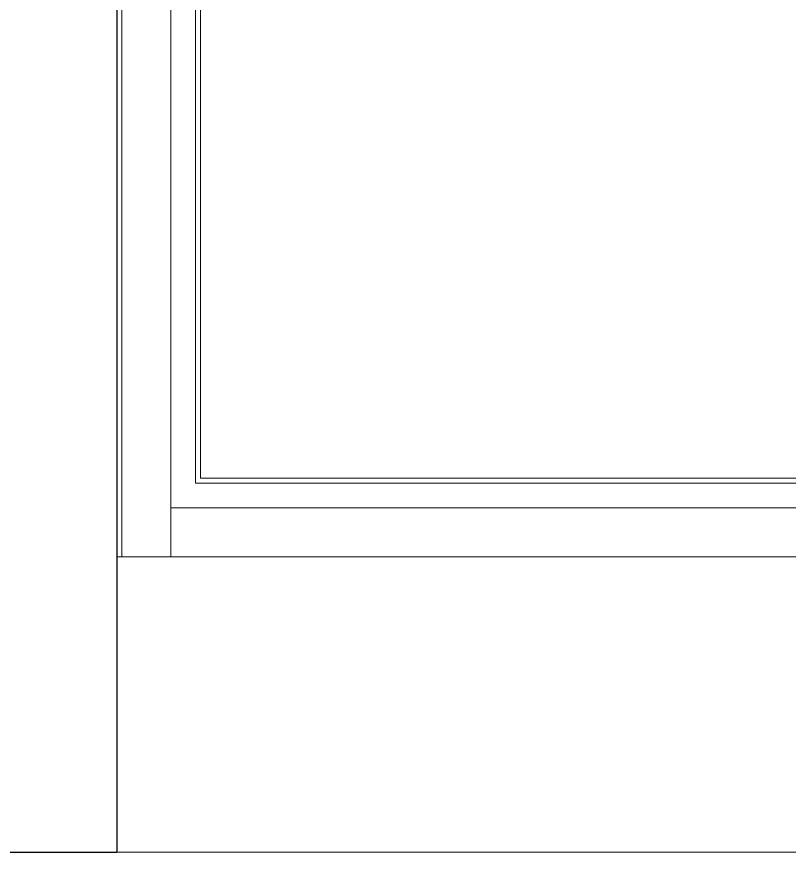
# Model space of a CAD drawing. Header units: millimetres. Extents: x -13069 to 207500, y -71366 to 56785.
# Drawn here: x 3520 to 3834, y 12283.8 to 12623.3 of the extents above; entities that cross this region are included whole.
import ezdxf

# ---------------------------------------------------------------- set-up
doc = ezdxf.new("R2010")
doc.units = ezdxf.units.MM
for name, color, linetype, lineweight in [('Стены несущие', 7, 'Continuous', 30), ('Стены отделка', 7, 'Continuous', 30), ('Стены перегородки', 7, 'Continuous', 30), ('Стены штриховка', 7, 'Continuous', 9)]:
    doc.layers.add(name, color=color, linetype=linetype, lineweight=lineweight)

msp = doc.modelspace()

# ---------------------------------------------------------------- linework, layer by layer
at = {"layer": 'Стены несущие'}
for p in [(3560.63, 12663.783), (2264.049, 12283.783)]:
    msp.add_line(p, (3560.63, 12283.783), dxfattribs=at)
at = {"layer": 'Стены отделка', "lineweight": 9}
for p, q in [((3594.657, 12715.783), (3594.657, 12435.783)), ((3562.657, 12403.783), (3562.657, 12703.783)), ((3582.657, 12403.783), (3582.657, 12703.783)), ((3594.657, 12435.783), (4026, 12435.783))]:
    msp.add_line(p, q, dxfattribs=at)
at = {"layer": 'Стены перегородки', "lineweight": 18}
for p, q in [((4026, 12403.783), (3560.63, 12403.783)), ((4026, 12283.783), (3560.63, 12283.783))]:
    msp.add_line(p, q, dxfattribs=at)
at = {"layer": 'Стены штриховка'}
for p, q in [((3592.657, 12715.783), (3592.657, 12433.783)), ((3592.657, 12433.783), (4026, 12433.783)), ((3582.657, 12423.783), (4026, 12423.783))]:
    msp.add_line(p, q, dxfattribs=at)

doc.saveas('drawing.dxf')
